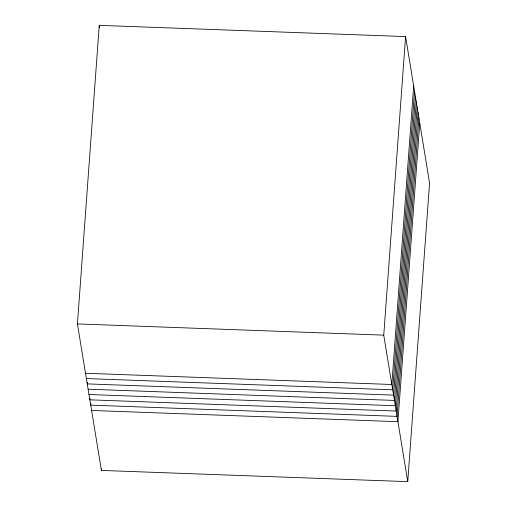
<?xml version="1.0" encoding="UTF-8"?>
<svg xmlns="http://www.w3.org/2000/svg" width="507" height="507" viewBox="0 0 507 507"><rect width="100%" height="100%" fill="white"/><g stroke="black" fill="none" stroke-linecap="round" stroke-linejoin="round"><path stroke-width="0.76" d="M77.425 323.922L99.252 25.35L405.587 36.58L429.575 183.078L407.748 481.65L101.413 470.42L77.425 323.922L383.755 335.152L407.748 481.65M87.356 382.31L87.242 383.888L393.578 395.118L415.404 96.545M89.967 398.249L89.853 399.827L396.182 411.057L418.015 112.484M90.835 403.559L90.721 405.137L397.057 416.374L418.89 117.801M101.413 470.42L101.527 468.842M383.755 335.152L405.587 36.58M413.668 85.917L391.835 384.49L85.499 373.26M414.536 91.235L392.703 389.801L86.374 378.571M416.279 101.863L394.446 400.429L88.11 389.199M417.147 107.173L395.314 405.746L88.985 394.516M419.758 123.112L397.925 421.685L91.596 410.455M99.252 25.35L99.632 27.663"/></g></svg>
